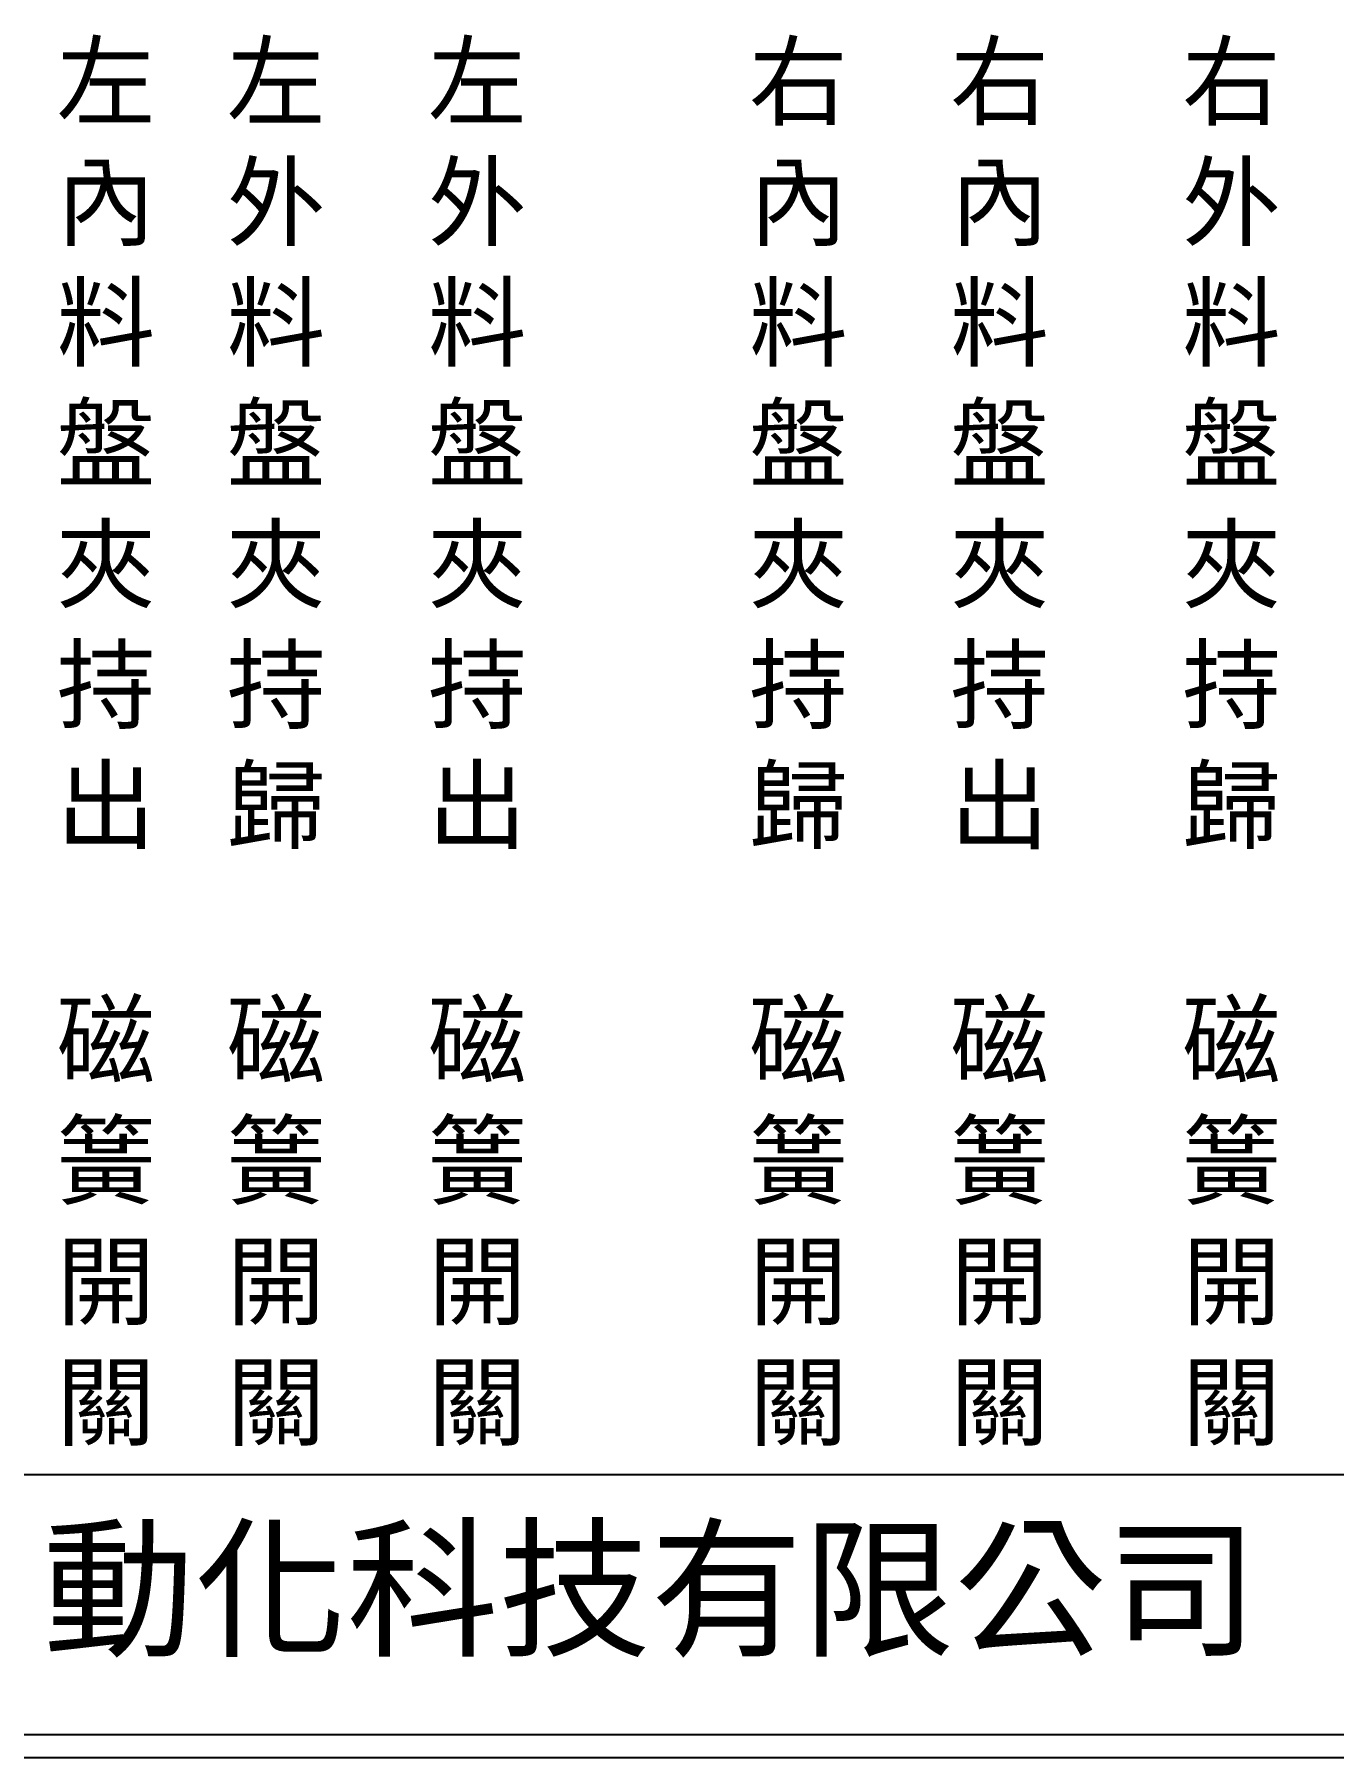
# Model space of a CAD drawing. Extents: x 325 to 612, y 3 to 207.
# Drawn here: x 388 to 458, y 3 to 95.8 of the extents above; entities that cross this region are included whole.
import ezdxf

# ---------------------------------------------------------------- set-up
doc = ezdxf.new("R2010")
doc.units = 0
doc.layers.add('圖框層', color=7, linetype='CONTINUOUS')
doc.layers.add('標尺寸層', color=3, linetype='CONTINUOUS')
doc.styles.add('CNS', font='romanc.shx', dxfattribs={"bigfont": 'chineset.shx'})
doc.styles.add('STSL', font='kaiu.ttf')

msp = doc.modelspace()

# ---------------------------------------------------------------- linework, layer by layer
at = {"layer": '圖框層', "color": 7}
for p, q in [((326.569, 18.25), (611.07, 18.25)), ((326.569, 4.25), (611.07, 4.25)), ((325.319, 3), (612.319, 3))]:
    msp.add_line(p, q, dxfattribs=at)

# ---------------------------------------------------------------- texts
at = {"layer": '圖框層', "color": 4, "style": 'STSL'}
msp.add_text('泓陞自動化科技有限公司', height=6, dxfattribs=at).set_placement((363.923, 9.076))
at = {"layer": '標尺寸層', "color": 7, "char_height": 3.9, "width": 4.96081, "attachment_point": 5, "style": 'CNS'}
for s, insert in [('{\\fDFKai-SB|b0|i0|c136|p65;左內料盤夾持出}', (391.875, 73.599)), ('{\\fDFKai-SB|b0|i0|c136|p65;左外料盤夾持歸}', (401.037, 73.599)), ('{\\fDFKai-SB|b0|i0|c136|p65;左外料盤夾持出}', (411.875, 73.599)), ('{\\fDFKai-SB|b0|i0|c136|p65;右內料盤夾持歸}', (429.174, 73.595)), ('{\\fDFKai-SB|b0|i0|c136|p65;右內料盤夾持出}', (440.012, 73.595)), ('{\\fDFKai-SB|b0|i0|c136|p65;右外料盤夾持歸}', (452.502, 73.595)), ('{\\fDFKai-SB|b0|i0|c136|p65;磁簧開關}', (391.875, 31.699)), ('{\\fDFKai-SB|b0|i0|c136|p65;磁簧開關}', (401.037, 31.699)), ('{\\fDFKai-SB|b0|i0|c136|p65;磁簧開關}', (411.875, 31.699)), ('{\\fDFKai-SB|b0|i0|c136|p65;磁簧開關}', (429.174, 31.695)), ('{\\fDFKai-SB|b0|i0|c136|p65;磁簧開關}', (440.012, 31.695)), ('{\\fDFKai-SB|b0|i0|c136|p65;磁簧開關}', (452.502, 31.695))]:
    msp.add_mtext(s, dxfattribs=dict(at, insert=insert))

doc.saveas('drawing.dxf')
